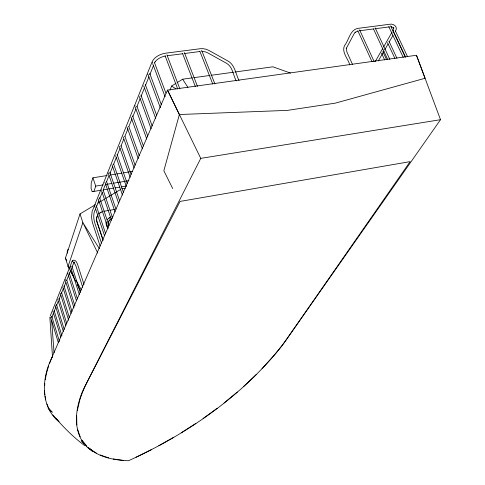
<?xml version="1.0" encoding="UTF-8"?>
<svg xmlns="http://www.w3.org/2000/svg" width="485" height="485" viewBox="0 0 485 485"><rect width="100%" height="100%" fill="white"/><g stroke="black" fill="none" stroke-linecap="round" stroke-linejoin="round"><path stroke-width="0.73" d="M76.685 415.706L76.836 424.957M49.858 317.299L52.525 357.324M44.62 385.733L44.844 383.496M45.269 379.828L46.13 375.038A482.563 147.155 -23.8 0 1 48.627 366.048M77.273 410.68L79.837 399.834A564.728 153.824 -24.3 0 1 87.355 381.671L180.074 201.414L410.134 161.626L287.732 337.651A798.334 267.502 -10.1 0 1 273.091 356.475L262.021 368.691M51.737 317.73L53.398 313.213M88.052 447.34C98.728 457.428 114.26 460.156 128.47 460.75C187.307 433.96 242.367 396.009 282.664 344.938L440.513 119.692L416.469 55.26L167.489 90.089L179.365 114.521L163.851 170.775L172.696 188.55M68.039 249.235L67.148 251.945L67.542 253.182M69.44 269.078L68.076 266.392L65.445 258.099L80.013 213.933L95.406 204.658M107.13 175.509L92.932 177.807L91.241 182.9L91.071 188.398L92.174 191.696L100.365 190.338M69.561 269.011L68.076 266.392L82.862 222.645L80.013 213.933M92.932 177.807L95.727 186.125L94.017 191.181L92.174 191.696M169.974 90.252L171.605 86.045L175.897 83.384M50.143 316.165L71.932 261.809L72.72 260.572L73.872 260.106C76.26 260.372 77.06 263.185 77.8 265.083L83.99 284.386M53.962 311.825L55.933 306.956M56.49 305.568L58.182 301.397M59.024 299.306L60.71 295.135M61.268 293.746L63.517 288.181M64.081 286.793L65.766 282.622M66.609 280.536L68.579 275.668M69.143 274.274L71.386 268.714M71.95 267.32L74.108 262.161L73.641 262.379L74.181 262.185L73.665 262.13L74.29 262.44L73.902 262.136L75.896 265.925L82.741 287.32M95.406 209.296C92.962 213.667 93.544 218.905 94.951 223.5L101.462 243.13M96.254 207.192L98.801 200.887M99.649 198.783L102.202 192.478M103.05 190.381L105.597 184.076M106.445 181.972L108.998 175.667M109.846 173.563L112.678 166.561M113.526 164.457L116.358 157.455M117.206 155.352L120.037 148.343M120.886 146.246L123.717 139.237M124.851 136.437L127.967 128.731M128.816 126.627L131.932 118.922M132.781 116.818L135.897 109.113M136.746 107.015L140.141 98.607M140.996 96.503L144.391 88.1M145.239 85.997L148.919 76.891M149.768 74.787L153.454 65.681M393.032 30.464L393.735 27.742L393.814 28.318L393.299 27.33L393.687 27.742L391.086 26.736L391.541 26.808M395.451 31.107C398.531 26.869 393.262 23.11 389.231 24.329L358.154 28.342C349.861 29.615 349.048 40.237 344.502 45.626C341.398 52.38 348.182 58.794 349.824 64.96M59.152 421.811C41.946 408.34 41.649 383.605 48.803 364.653L167.489 90.089L200.76 158.371L83.566 389.049C74.338 409.395 71.125 437.421 92.586 451.341L89.331 448.182M154.582 62.88L155.461 61.28L155.188 61.662C157.692 58.576 161.469 56.721 165.337 56.048M375.269 61.492L382.768 48.379M383.52 47.069L392.147 31.992M378.27 61.001L383.914 51.186M384.672 49.876L388.061 43.989M389.188 42.025L392.953 35.478M71.932 261.809L72.192 261.403M72.441 261.003L72.72 260.572M51.598 316.475L51.725 316.165L59.461 341.452M256.147 374.669L243.803 386.333M237.365 392.001L224.028 402.993M217.153 408.303L203.057 418.525M195.861 423.423L181.226 432.802M177.128 82.626L182.645 79.207L192.339 77.873M97.97 203.106L104.384 199.244M105.663 198.468L120.413 189.574M173.806 437.264L158.813 445.733M151.259 449.734L136.079 457.24M357.966 31.07L355.032 32.404L355.39 32.113L354.244 33.514L346.229 48.506L346.29 48.057L346.896 51.98L352.565 64.572M103.723 211.308L108.707 210.454M110.131 210.211L114.405 209.471M121.699 188.804L125.427 188.18M95.727 186.125L103.105 184.912M105.312 184.549L111.95 183.457M113.423 183.215L128.907 180.669M103.341 189.847L107.064 189.229M108.549 188.98L113.763 188.119M115.254 187.871L119.722 187.131M121.208 186.883L126.421 186.016M200.76 158.371L440.513 119.692M110.119 175.024L115.351 174.176M116.849 173.933L122.075 173.09M123.572 172.848L132.538 171.393M193.83 77.667L209.496 75.514M210.987 75.314L233.358 72.241M234.849 72.035L272.885 66.809L290.485 73.077M167.446 55.726L182.918 53.714M184.391 53.526L199.862 51.513M359.367 30.797L373.335 28.985M374.802 28.791L389.503 26.881M179.365 114.521L287.453 110.374L335.226 103.159L425.084 78.273L416.469 55.26M201.821 51.404L205.452 51.877L207.816 52.895L226.404 63.22C232.776 66.742 233.067 75.084 236.262 80.874M123.19 460.392L113.296 458.974M108.701 457.901L100.274 455.021M96.466 453.196L89.731 448.789M171.605 86.045L176.006 88.882M84.748 445.63C72.817 436.888 62.492 426.163 52.877 414.978M55.187 418.306L58.158 420.598M55.575 418.094L57.097 419.525M51.919 411.826L48.124 408.134L52.386 412.359M81.195 440.889L83.863 443.532M86.827 446.188L82.026 440.192M68.076 266.392L69.034 267.532M182.645 79.207L187.901 87.367M99.352 248.629L82.862 222.645L97.776 253.091M70.301 270.315L74.005 276.856M75.86 280.124L81.419 289.933M48.536 407.946L50.525 411.595M65.445 258.099L66.809 260.778M70.119 270.418L75.557 281.148M77.26 284.501L80.662 291.206M395.445 31.064L407.582 56.751M393.681 31.864L405.478 56.878M390.583 25.899L405.363 57.236M388.794 26.681L403.229 57.339M388.934 41.164L396.948 58.279M387.515 42.638L394.875 58.382M375.172 27.894L389.837 59.412M373.377 28.682L387.697 59.516M382.895 51.677L386.357 59.146M381.489 53.132L384.635 59.922M359.603 29.894L374.159 61.619M357.809 30.682L372.031 61.734M46.936 404.029L48.27 407.291M80.152 436.791L77.545 429.17M239.026 80.461C235.607 73.938 234.989 64.826 227.853 60.958L208.999 50.488L206.216 49.288L203.209 48.676L200.335 48.712L165.476 53.211C160.141 54.102 154.394 56.787 152.047 61.959L92.12 211.46L91.556 217.189L92.271 222.051L100.098 246.071M201.663 50.355L214.922 83.935M199.82 51.174L212.769 84.063M184.385 52.592L197.48 86.378M182.53 53.417L195.328 86.5M166.925 54.86L179.862 88.846M165.064 55.684L177.71 88.967M154.515 62.729L165.906 93.126M152.648 63.523L165.076 96.751M149.689 73.326L161.402 104.857M147.852 74.108L160.317 107.743M145.245 84.341L156.728 115.527M143.693 85.821L155.673 118.425M140.911 95.084L152.199 125.997M139.377 96.545L151.156 128.864M136.946 106.27L147.755 136.133M135.176 107.015L146.737 139.013M132.563 115.776L143.451 146.088M131.071 117.218L142.445 148.944M128.798 126.464L139.225 155.727M127.07 127.185L138.243 158.595M124.863 136.188L135.127 165.203M123.16 136.903L134.151 168.046M121.026 145.688L131.126 174.454M119.346 146.391L130.162 177.267M117.037 154.266L127.191 183.415M115.624 155.673L126.252 186.246M113.623 164.039L123.378 192.236M111.98 164.724L122.444 195.043M109.804 172.193L119.619 200.784M108.179 172.872L118.467 202.888M106.548 181.566L115.976 209.211M104.948 182.233L115.078 212.006M103.129 190.029L112.653 218.147M101.547 190.69L111.526 220.214M99.552 197.607L108.913 225.416M98.225 198.971L108.046 228.211M96.285 205.707L105.506 233.291M94.969 207.059L104.414 235.352M102.972 239.39L97.061 221.639A10.161 8.639 20.6 0 1 97.825 215.007M103.056 240.493L96.921 222.033A10.155 8.633 20.6 0 1 97.679 215.407M71.895 266.168L80.28 292.479M70.701 267.459L79.297 294.486M77.473 298.96L69.197 272.849A0.77 0.309 -17.4 0 1 69.058 273.2M68.015 274.128L76.278 300.245M66.784 280.118L74.926 305.962M65.39 280.688L73.975 307.969M63.965 285.823L72.004 311.473M62.814 287.096L71.065 313.462M61.419 292.128L69.361 317.584M60.279 293.389L68.646 320.258M66.748 323.501L58.958 298.457M57.8 299.572L65.833 325.49M56.484 304.374L64.208 329.382M55.369 305.629L63.299 331.352M61.928 335.856L54.108 310.461M52.974 311.57L60.813 337.099M50.634 317.414L58.358 342.707M45.063 396.142L45.723 399.846M44.553 390.698L44.875 394.729M51.677 320.779L54.041 352.759M49.561 363.374A482.563 147.155 -23.8 0 1 52.028 357.196M393.42 30.913A0.97 0.455 -27 0 1 393.693 30.603M101.31 189.987A0.867 0.394 -18.5 0 1 101.292 189.774M94.733 206.349A0.849 0.376 -18.3 0 1 94.908 205.919M134.909 106.039A0.964 0.485 -20.1 0 1 135.139 105.748M152.387 62.523A1.012 0.54 -21.2 0 1 152.629 62.201M70.452 266.58A0.782 0.315 -17.5 0 1 70.622 266.386M67.797 273.425A0.77 0.309 -17.4 0 1 67.767 273.261M65.166 279.966A0.764 0.303 -17.4 0 1 65.305 279.621M100.152 213A10.155 8.633 20.6 0 1 101.213 212.43M108.67 225.858A6.093 5.183 21.2 0 1 108.391 225.185M108.21 224.494A6.093 5.183 21.2 0 1 111.623 219.141M98.516 214.097A10.161 8.639 20.6 0 1 102.505 211.599M107.955 228.089A8.124 6.917 21.2 0 1 106.33 221.857M109.034 218.268A8.124 6.917 21.2 0 1 109.877 217.813M107.494 226.883A8.13 6.917 21.2 0 1 106.312 222.354M107.209 219.808A8.13 6.917 21.2 0 1 110.944 217.068M111.92 216.837A8.13 6.917 21.2 0 1 112.932 216.722M108.816 225.458A6.099 5.189 21.2 0 1 111.083 219.002"/></g></svg>
